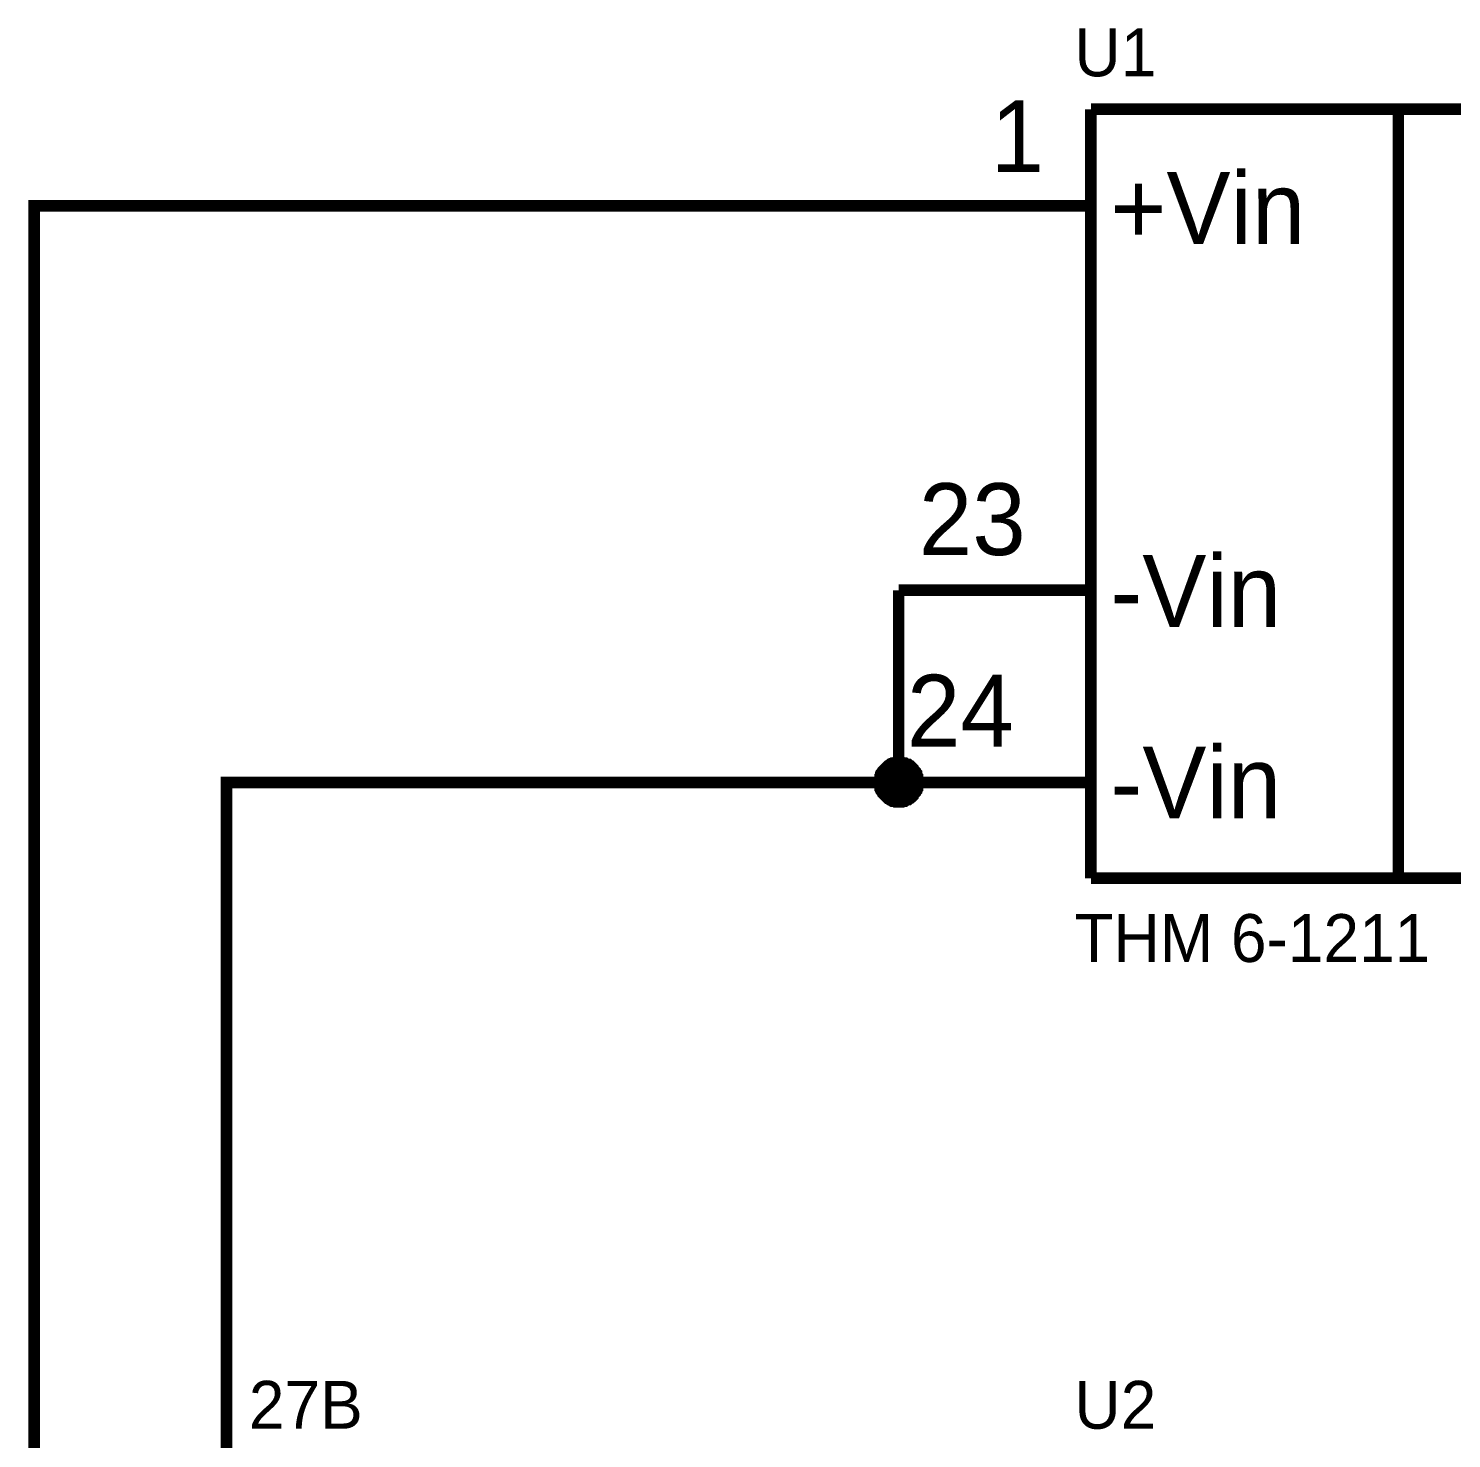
# Model space of a CAD drawing. Header units: millimetres. Extents: x 0 to 567, y 0 to 399.
# Drawn here: x 62.42 to 99.44, y 150.42 to 187.09 of the extents above; entities that cross this region are included whole.
import ezdxf

# ---------------------------------------------------------------- set-up
doc = ezdxf.new("R2010")
doc.units = ezdxf.units.MM
doc.layers.add('Sheet', color=255, linetype='Continuous')

msp = doc.modelspace()

# ---------------------------------------------------------------- linework, layer by layer
at = {"layer": 'Sheet'}
for points, const_width in [([(90.059, 184.992), (90.059, 164.991)], 0.3), ([(115.054, 184.992), (90.059, 184.992)], 0.3), ([(98.054, 184.992), (98.054, 164.991)], 0.3), ([(85.06, 182.482), (62.575, 182.482), (62.575, 147.5)], 0.3), ([(90.059, 182.482), (85.06, 182.482)], 0.3), ([(85.06, 172.482), (85.06, 167.481), (67.574, 167.481), (67.574, 142.499)], 0.3), ([(90.059, 172.482), (85.06, 172.482)], 0.3), ([(84.555, 167.481), (84.555, 167.501), (84.555, 167.54), (84.555, 167.559), (84.574, 167.579), (84.574, 167.618), (84.574, 167.637), (84.593, 167.656), (84.593, 167.695), (84.613, 167.715), (84.613, 167.734), (84.632, 167.754), (84.652, 167.773), (84.652, 167.793), (84.671, 167.812), (84.691, 167.832), (84.71, 167.851), (84.73, 167.871), (84.749, 167.89), (84.768, 167.909), (84.788, 167.909), (84.807, 167.929), (84.827, 167.948), (84.846, 167.948), (84.866, 167.968), (84.885, 167.968), (84.905, 167.987), (84.944, 167.987), (84.963, 167.987), (84.982, 168.007), (85.002, 168.007), (85.041, 168.007), (85.06, 168.007)], 0.3), ([(84.555, 167.481), (84.555, 167.501), (84.555, 167.54), (84.555, 167.559), (84.574, 167.579), (84.574, 167.618), (84.574, 167.637), (84.593, 167.656), (84.593, 167.695), (84.613, 167.715), (84.613, 167.734), (84.632, 167.754), (84.652, 167.773), (84.652, 167.793), (84.671, 167.812), (84.691, 167.832), (84.71, 167.851), (84.73, 167.871), (84.749, 167.89), (84.768, 167.909), (84.788, 167.909), (84.807, 167.929), (84.827, 167.948), (84.846, 167.948), (84.866, 167.968), (84.885, 167.968), (84.905, 167.987), (84.944, 167.987), (84.963, 167.987), (84.982, 168.007), (85.002, 168.007), (85.041, 168.007), (85.06, 168.007)], 0.3), ([(84.555, 167.481), (84.555, 167.501), (84.555, 167.54), (84.555, 167.559), (84.574, 167.579), (84.574, 167.618), (84.574, 167.637), (84.593, 167.656), (84.593, 167.695), (84.613, 167.715), (84.613, 167.734), (84.632, 167.754), (84.652, 167.773), (84.652, 167.793), (84.671, 167.812), (84.691, 167.832), (84.71, 167.851), (84.73, 167.871), (84.749, 167.89), (84.768, 167.909), (84.788, 167.909), (84.807, 167.929), (84.827, 167.948), (84.846, 167.948), (84.866, 167.968), (84.885, 167.968), (84.905, 167.987), (84.944, 167.987), (84.963, 167.987), (84.982, 168.007), (85.002, 168.007), (85.041, 168.007), (85.06, 168.007)], 0.3), ([(84.555, 167.481), (84.555, 167.501), (84.555, 167.54), (84.555, 167.559), (84.574, 167.579), (84.574, 167.618), (84.574, 167.637), (84.593, 167.656), (84.593, 167.695), (84.613, 167.715), (84.613, 167.734), (84.632, 167.754), (84.652, 167.773), (84.652, 167.793), (84.671, 167.812), (84.691, 167.832), (84.71, 167.851), (84.73, 167.871), (84.749, 167.89), (84.768, 167.909), (84.788, 167.909), (84.807, 167.929), (84.827, 167.948), (84.846, 167.948), (84.866, 167.968), (84.885, 167.968), (84.905, 167.987), (84.944, 167.987), (84.963, 167.987), (84.982, 168.007), (85.002, 168.007), (85.041, 168.007), (85.06, 168.007)], 0.3), ([(84.555, 167.481), (84.555, 167.501), (84.555, 167.54), (84.555, 167.559), (84.574, 167.579), (84.574, 167.618), (84.574, 167.637), (84.593, 167.656), (84.593, 167.695), (84.613, 167.715), (84.613, 167.734), (84.632, 167.754), (84.652, 167.773), (84.652, 167.793), (84.671, 167.812), (84.691, 167.832), (84.71, 167.851), (84.73, 167.871), (84.749, 167.89), (84.768, 167.909), (84.788, 167.909), (84.807, 167.929), (84.827, 167.948), (84.846, 167.948), (84.866, 167.968), (84.885, 167.968), (84.905, 167.987), (84.944, 167.987), (84.963, 167.987), (84.982, 168.007), (85.002, 168.007), (85.041, 168.007), (85.06, 168.007)], 0.3), ([(84.555, 167.481), (84.555, 167.501), (84.555, 167.54), (84.555, 167.559), (84.574, 167.579), (84.574, 167.618), (84.574, 167.637), (84.593, 167.656), (84.593, 167.695), (84.613, 167.715), (84.613, 167.734), (84.632, 167.754), (84.652, 167.773), (84.652, 167.793), (84.671, 167.812), (84.691, 167.832), (84.71, 167.851), (84.73, 167.871), (84.749, 167.89), (84.768, 167.909), (84.788, 167.909), (84.807, 167.929), (84.827, 167.948), (84.846, 167.948), (84.866, 167.968), (84.885, 167.968), (84.905, 167.987), (84.944, 167.987), (84.963, 167.987), (84.982, 168.007), (85.002, 168.007), (85.041, 168.007), (85.06, 168.007)], 0.0991), ([(84.555, 167.481), (84.555, 167.501), (84.555, 167.54), (84.555, 167.559), (84.574, 167.579), (84.574, 167.618), (84.574, 167.637), (84.593, 167.656), (84.593, 167.695), (84.613, 167.715), (84.613, 167.734), (84.632, 167.754), (84.652, 167.773), (84.652, 167.793), (84.671, 167.812), (84.691, 167.832), (84.71, 167.851), (84.73, 167.871), (84.749, 167.89), (84.768, 167.909), (84.788, 167.909), (84.807, 167.929), (84.827, 167.948), (84.846, 167.948), (84.866, 167.968), (84.885, 167.968), (84.905, 167.987), (84.944, 167.987), (84.963, 167.987), (84.982, 168.007), (85.002, 168.007), (85.041, 168.007), (85.06, 168.007)], 0.0991), ([(84.555, 167.481), (84.555, 167.501), (84.555, 167.54), (84.555, 167.559), (84.574, 167.579), (84.574, 167.618), (84.574, 167.637), (84.593, 167.656), (84.593, 167.695), (84.613, 167.715), (84.613, 167.734), (84.632, 167.754), (84.652, 167.773), (84.652, 167.793), (84.671, 167.812), (84.691, 167.832), (84.71, 167.851), (84.73, 167.871), (84.749, 167.89), (84.768, 167.909), (84.788, 167.909), (84.807, 167.929), (84.827, 167.948), (84.846, 167.948), (84.866, 167.968), (84.885, 167.968), (84.905, 167.987), (84.944, 167.987), (84.963, 167.987), (84.982, 168.007), (85.002, 168.007), (85.041, 168.007), (85.06, 168.007)], 0.0991), ([(84.555, 167.481), (84.555, 167.501), (84.555, 167.54), (84.555, 167.559), (84.574, 167.579), (84.574, 167.618), (84.574, 167.637), (84.593, 167.656), (84.593, 167.695), (84.613, 167.715), (84.613, 167.734), (84.632, 167.754), (84.652, 167.773), (84.652, 167.793), (84.671, 167.812), (84.691, 167.832), (84.71, 167.851), (84.73, 167.871), (84.749, 167.89), (84.768, 167.909), (84.788, 167.909), (84.807, 167.929), (84.827, 167.948), (84.846, 167.948), (84.866, 167.968), (84.885, 167.968), (84.905, 167.987), (84.944, 167.987), (84.963, 167.987), (84.982, 168.007), (85.002, 168.007), (85.041, 168.007), (85.06, 168.007)], 0.0991), ([(84.555, 167.481), (84.555, 167.501), (84.555, 167.54), (84.555, 167.559), (84.574, 167.579), (84.574, 167.618), (84.574, 167.637), (84.593, 167.656), (84.593, 167.695), (84.613, 167.715), (84.613, 167.734), (84.632, 167.754), (84.652, 167.773), (84.652, 167.793), (84.671, 167.812), (84.691, 167.832), (84.71, 167.851), (84.73, 167.871), (84.749, 167.89), (84.768, 167.909), (84.788, 167.909), (84.807, 167.929), (84.827, 167.948), (84.846, 167.948), (84.866, 167.968), (84.885, 167.968), (84.905, 167.987), (84.944, 167.987), (84.963, 167.987), (84.982, 168.007), (85.002, 168.007), (85.041, 168.007), (85.06, 168.007)], 0.0991), ([(85.06, 168.007), (85.06, 168.007)], 0.3), ([(85.06, 168.007), (85.08, 168.007), (85.119, 168.007), (85.138, 168.007), (85.158, 167.987), (85.196, 167.987), (85.216, 167.987), (85.235, 167.968), (85.255, 167.968), (85.294, 167.948), (85.313, 167.948), (85.333, 167.929), (85.352, 167.909), (85.371, 167.909), (85.391, 167.89), (85.41, 167.871), (85.43, 167.851), (85.43, 167.832), (85.449, 167.812), (85.469, 167.793), (85.488, 167.773), (85.488, 167.754), (85.508, 167.734), (85.527, 167.715), (85.527, 167.695), (85.527, 167.656), (85.547, 167.637), (85.547, 167.618), (85.547, 167.579), (85.566, 167.559), (85.566, 167.54), (85.566, 167.501), (85.566, 167.481)], 0.3), ([(85.06, 168.007), (85.06, 168.007)], 0.3), ([(85.06, 168.007), (85.08, 168.007), (85.119, 168.007), (85.138, 168.007), (85.158, 167.987), (85.196, 167.987), (85.216, 167.987), (85.235, 167.968), (85.255, 167.968), (85.294, 167.948), (85.313, 167.948), (85.333, 167.929), (85.352, 167.909), (85.371, 167.909), (85.391, 167.89), (85.41, 167.871), (85.43, 167.851), (85.43, 167.832), (85.449, 167.812), (85.469, 167.793), (85.488, 167.773), (85.488, 167.754), (85.508, 167.734), (85.527, 167.715), (85.527, 167.695), (85.527, 167.656), (85.547, 167.637), (85.547, 167.618), (85.547, 167.579), (85.566, 167.559), (85.566, 167.54), (85.566, 167.501), (85.566, 167.481)], 0.3), ([(85.06, 168.007), (85.06, 168.007)], 0.3), ([(85.06, 168.007), (85.08, 168.007), (85.119, 168.007), (85.138, 168.007), (85.158, 167.987), (85.196, 167.987), (85.216, 167.987), (85.235, 167.968), (85.255, 167.968), (85.294, 167.948), (85.313, 167.948), (85.333, 167.929), (85.352, 167.909), (85.371, 167.909), (85.391, 167.89), (85.41, 167.871), (85.43, 167.851), (85.43, 167.832), (85.449, 167.812), (85.469, 167.793), (85.488, 167.773), (85.488, 167.754), (85.508, 167.734), (85.527, 167.715), (85.527, 167.695), (85.527, 167.656), (85.547, 167.637), (85.547, 167.618), (85.547, 167.579), (85.566, 167.559), (85.566, 167.54), (85.566, 167.501), (85.566, 167.481)], 0.3), ([(85.06, 168.007), (85.06, 168.007)], 0.3), ([(85.06, 168.007), (85.08, 168.007), (85.119, 168.007), (85.138, 168.007), (85.158, 167.987), (85.196, 167.987), (85.216, 167.987), (85.235, 167.968), (85.255, 167.968), (85.294, 167.948), (85.313, 167.948), (85.333, 167.929), (85.352, 167.909), (85.371, 167.909), (85.391, 167.89), (85.41, 167.871), (85.43, 167.851), (85.43, 167.832), (85.449, 167.812), (85.469, 167.793), (85.488, 167.773), (85.488, 167.754), (85.508, 167.734), (85.527, 167.715), (85.527, 167.695), (85.527, 167.656), (85.547, 167.637), (85.547, 167.618), (85.547, 167.579), (85.566, 167.559), (85.566, 167.54), (85.566, 167.501), (85.566, 167.481)], 0.3), ([(85.06, 168.007), (85.06, 168.007)], 0.3), ([(85.06, 168.007), (85.08, 168.007), (85.119, 168.007), (85.138, 168.007), (85.158, 167.987), (85.196, 167.987), (85.216, 167.987), (85.235, 167.968), (85.255, 167.968), (85.294, 167.948), (85.313, 167.948), (85.333, 167.929), (85.352, 167.909), (85.371, 167.909), (85.391, 167.89), (85.41, 167.871), (85.43, 167.851), (85.43, 167.832), (85.449, 167.812), (85.469, 167.793), (85.488, 167.773), (85.488, 167.754), (85.508, 167.734), (85.527, 167.715), (85.527, 167.695), (85.527, 167.656), (85.547, 167.637), (85.547, 167.618), (85.547, 167.579), (85.566, 167.559), (85.566, 167.54), (85.566, 167.501), (85.566, 167.481)], 0.3), ([(85.06, 168.007), (85.06, 168.007)], 0.0991), ([(85.06, 168.007), (85.08, 168.007), (85.119, 168.007), (85.138, 168.007), (85.158, 167.987), (85.196, 167.987), (85.216, 167.987), (85.235, 167.968), (85.255, 167.968), (85.294, 167.948), (85.313, 167.948), (85.333, 167.929), (85.352, 167.909), (85.371, 167.909), (85.391, 167.89), (85.41, 167.871), (85.43, 167.851), (85.43, 167.832), (85.449, 167.812), (85.469, 167.793), (85.488, 167.773), (85.488, 167.754), (85.508, 167.734), (85.527, 167.715), (85.527, 167.695), (85.527, 167.656), (85.547, 167.637), (85.547, 167.618), (85.547, 167.579), (85.566, 167.559), (85.566, 167.54), (85.566, 167.501), (85.566, 167.481)], 0.0991), ([(85.06, 168.007), (85.06, 168.007)], 0.0991), ([(85.06, 168.007), (85.08, 168.007), (85.119, 168.007), (85.138, 168.007), (85.158, 167.987), (85.196, 167.987), (85.216, 167.987), (85.235, 167.968), (85.255, 167.968), (85.294, 167.948), (85.313, 167.948), (85.333, 167.929), (85.352, 167.909), (85.371, 167.909), (85.391, 167.89), (85.41, 167.871), (85.43, 167.851), (85.43, 167.832), (85.449, 167.812), (85.469, 167.793), (85.488, 167.773), (85.488, 167.754), (85.508, 167.734), (85.527, 167.715), (85.527, 167.695), (85.527, 167.656), (85.547, 167.637), (85.547, 167.618), (85.547, 167.579), (85.566, 167.559), (85.566, 167.54), (85.566, 167.501), (85.566, 167.481)], 0.0991), ([(85.06, 168.007), (85.06, 168.007)], 0.0991), ([(85.06, 168.007), (85.08, 168.007), (85.119, 168.007), (85.138, 168.007), (85.158, 167.987), (85.196, 167.987), (85.216, 167.987), (85.235, 167.968), (85.255, 167.968), (85.294, 167.948), (85.313, 167.948), (85.333, 167.929), (85.352, 167.909), (85.371, 167.909), (85.391, 167.89), (85.41, 167.871), (85.43, 167.851), (85.43, 167.832), (85.449, 167.812), (85.469, 167.793), (85.488, 167.773), (85.488, 167.754), (85.508, 167.734), (85.527, 167.715), (85.527, 167.695), (85.527, 167.656), (85.547, 167.637), (85.547, 167.618), (85.547, 167.579), (85.566, 167.559), (85.566, 167.54), (85.566, 167.501), (85.566, 167.481)], 0.0991), ([(85.06, 168.007), (85.06, 168.007)], 0.0991), ([(85.06, 168.007), (85.08, 168.007), (85.119, 168.007), (85.138, 168.007), (85.158, 167.987), (85.196, 167.987), (85.216, 167.987), (85.235, 167.968), (85.255, 167.968), (85.294, 167.948), (85.313, 167.948), (85.333, 167.929), (85.352, 167.909), (85.371, 167.909), (85.391, 167.89), (85.41, 167.871), (85.43, 167.851), (85.43, 167.832), (85.449, 167.812), (85.469, 167.793), (85.488, 167.773), (85.488, 167.754), (85.508, 167.734), (85.527, 167.715), (85.527, 167.695), (85.527, 167.656), (85.547, 167.637), (85.547, 167.618), (85.547, 167.579), (85.566, 167.559), (85.566, 167.54), (85.566, 167.501), (85.566, 167.481)], 0.0991), ([(85.06, 168.007), (85.06, 168.007)], 0.0991), ([(85.06, 168.007), (85.08, 168.007), (85.119, 168.007), (85.138, 168.007), (85.158, 167.987), (85.196, 167.987), (85.216, 167.987), (85.235, 167.968), (85.255, 167.968), (85.294, 167.948), (85.313, 167.948), (85.333, 167.929), (85.352, 167.909), (85.371, 167.909), (85.391, 167.89), (85.41, 167.871), (85.43, 167.851), (85.43, 167.832), (85.449, 167.812), (85.469, 167.793), (85.488, 167.773), (85.488, 167.754), (85.508, 167.734), (85.527, 167.715), (85.527, 167.695), (85.527, 167.656), (85.547, 167.637), (85.547, 167.618), (85.547, 167.579), (85.566, 167.559), (85.566, 167.54), (85.566, 167.501), (85.566, 167.481)], 0.0991), ([(85.06, 166.976), (85.041, 166.976), (85.002, 166.976), (84.982, 166.976), (84.963, 166.995), (84.944, 166.995), (84.905, 166.995), (84.885, 167.014), (84.866, 167.014), (84.846, 167.034), (84.827, 167.034), (84.807, 167.053), (84.788, 167.073), (84.768, 167.073), (84.749, 167.092), (84.73, 167.112), (84.71, 167.131), (84.691, 167.151), (84.671, 167.17), (84.652, 167.19), (84.652, 167.209), (84.632, 167.228), (84.613, 167.248), (84.613, 167.267), (84.593, 167.287), (84.593, 167.306), (84.574, 167.326), (84.574, 167.365), (84.574, 167.384), (84.555, 167.404), (84.555, 167.423), (84.555, 167.462), (84.555, 167.481)], 0.3), ([(84.555, 167.481), (84.555, 167.481)], 0.3), ([(85.06, 166.976), (85.041, 166.976), (85.002, 166.976), (84.982, 166.976), (84.963, 166.995), (84.944, 166.995), (84.905, 166.995), (84.885, 167.014), (84.866, 167.014), (84.846, 167.034), (84.827, 167.034), (84.807, 167.053), (84.788, 167.073), (84.768, 167.073), (84.749, 167.092), (84.73, 167.112), (84.71, 167.131), (84.691, 167.151), (84.671, 167.17), (84.652, 167.19), (84.652, 167.209), (84.632, 167.228), (84.613, 167.248), (84.613, 167.267), (84.593, 167.287), (84.593, 167.306), (84.574, 167.326), (84.574, 167.365), (84.574, 167.384), (84.555, 167.404), (84.555, 167.423), (84.555, 167.462), (84.555, 167.481)], 0.3), ([(84.555, 167.481), (84.555, 167.481)], 0.3), ([(85.06, 166.976), (85.041, 166.976), (85.002, 166.976), (84.982, 166.976), (84.963, 166.995), (84.944, 166.995), (84.905, 166.995), (84.885, 167.014), (84.866, 167.014), (84.846, 167.034), (84.827, 167.034), (84.807, 167.053), (84.788, 167.073), (84.768, 167.073), (84.749, 167.092), (84.73, 167.112), (84.71, 167.131), (84.691, 167.151), (84.671, 167.17), (84.652, 167.19), (84.652, 167.209), (84.632, 167.228), (84.613, 167.248), (84.613, 167.267), (84.593, 167.287), (84.593, 167.306), (84.574, 167.326), (84.574, 167.365), (84.574, 167.384), (84.555, 167.404), (84.555, 167.423), (84.555, 167.462), (84.555, 167.481)], 0.3), ([(84.555, 167.481), (84.555, 167.481)], 0.3), ([(85.06, 166.976), (85.041, 166.976), (85.002, 166.976), (84.982, 166.976), (84.963, 166.995), (84.944, 166.995), (84.905, 166.995), (84.885, 167.014), (84.866, 167.014), (84.846, 167.034), (84.827, 167.034), (84.807, 167.053), (84.788, 167.073), (84.768, 167.073), (84.749, 167.092), (84.73, 167.112), (84.71, 167.131), (84.691, 167.151), (84.671, 167.17), (84.652, 167.19), (84.652, 167.209), (84.632, 167.228), (84.613, 167.248), (84.613, 167.267), (84.593, 167.287), (84.593, 167.306), (84.574, 167.326), (84.574, 167.365), (84.574, 167.384), (84.555, 167.404), (84.555, 167.423), (84.555, 167.462), (84.555, 167.481)], 0.3), ([(84.555, 167.481), (84.555, 167.481)], 0.3), ([(85.06, 166.976), (85.041, 166.976), (85.002, 166.976), (84.982, 166.976), (84.963, 166.995), (84.944, 166.995), (84.905, 166.995), (84.885, 167.014), (84.866, 167.014), (84.846, 167.034), (84.827, 167.034), (84.807, 167.053), (84.788, 167.073), (84.768, 167.073), (84.749, 167.092), (84.73, 167.112), (84.71, 167.131), (84.691, 167.151), (84.671, 167.17), (84.652, 167.19), (84.652, 167.209), (84.632, 167.228), (84.613, 167.248), (84.613, 167.267), (84.593, 167.287), (84.593, 167.306), (84.574, 167.326), (84.574, 167.365), (84.574, 167.384), (84.555, 167.404), (84.555, 167.423), (84.555, 167.462), (84.555, 167.481)], 0.3), ([(84.555, 167.481), (84.555, 167.481)], 0.3), ([(85.06, 166.976), (85.041, 166.976), (85.002, 166.976), (84.982, 166.976), (84.963, 166.995), (84.944, 166.995), (84.905, 166.995), (84.885, 167.014), (84.866, 167.014), (84.846, 167.034), (84.827, 167.034), (84.807, 167.053), (84.788, 167.073), (84.768, 167.073), (84.749, 167.092), (84.73, 167.112), (84.71, 167.131), (84.691, 167.151), (84.671, 167.17), (84.652, 167.19), (84.652, 167.209), (84.632, 167.228), (84.613, 167.248), (84.613, 167.267), (84.593, 167.287), (84.593, 167.306), (84.574, 167.326), (84.574, 167.365), (84.574, 167.384), (84.555, 167.404), (84.555, 167.423), (84.555, 167.462), (84.555, 167.481)], 0.0991), ([(84.555, 167.481), (84.555, 167.481)], 0.0991), ([(85.06, 166.976), (85.041, 166.976), (85.002, 166.976), (84.982, 166.976), (84.963, 166.995), (84.944, 166.995), (84.905, 166.995), (84.885, 167.014), (84.866, 167.014), (84.846, 167.034), (84.827, 167.034), (84.807, 167.053), (84.788, 167.073), (84.768, 167.073), (84.749, 167.092), (84.73, 167.112), (84.71, 167.131), (84.691, 167.151), (84.671, 167.17), (84.652, 167.19), (84.652, 167.209), (84.632, 167.228), (84.613, 167.248), (84.613, 167.267), (84.593, 167.287), (84.593, 167.306), (84.574, 167.326), (84.574, 167.365), (84.574, 167.384), (84.555, 167.404), (84.555, 167.423), (84.555, 167.462), (84.555, 167.481)], 0.0991), ([(84.555, 167.481), (84.555, 167.481)], 0.0991), ([(85.06, 166.976), (85.041, 166.976), (85.002, 166.976), (84.982, 166.976), (84.963, 166.995), (84.944, 166.995), (84.905, 166.995), (84.885, 167.014), (84.866, 167.014), (84.846, 167.034), (84.827, 167.034), (84.807, 167.053), (84.788, 167.073), (84.768, 167.073), (84.749, 167.092), (84.73, 167.112), (84.71, 167.131), (84.691, 167.151), (84.671, 167.17), (84.652, 167.19), (84.652, 167.209), (84.632, 167.228), (84.613, 167.248), (84.613, 167.267), (84.593, 167.287), (84.593, 167.306), (84.574, 167.326), (84.574, 167.365), (84.574, 167.384), (84.555, 167.404), (84.555, 167.423), (84.555, 167.462), (84.555, 167.481)], 0.0991), ([(84.555, 167.481), (84.555, 167.481)], 0.0991), ([(85.06, 166.976), (85.041, 166.976), (85.002, 166.976), (84.982, 166.976), (84.963, 166.995), (84.944, 166.995), (84.905, 166.995), (84.885, 167.014), (84.866, 167.014), (84.846, 167.034), (84.827, 167.034), (84.807, 167.053), (84.788, 167.073), (84.768, 167.073), (84.749, 167.092), (84.73, 167.112), (84.71, 167.131), (84.691, 167.151), (84.671, 167.17), (84.652, 167.19), (84.652, 167.209), (84.632, 167.228), (84.613, 167.248), (84.613, 167.267), (84.593, 167.287), (84.593, 167.306), (84.574, 167.326), (84.574, 167.365), (84.574, 167.384), (84.555, 167.404), (84.555, 167.423), (84.555, 167.462), (84.555, 167.481)], 0.0991), ([(84.555, 167.481), (84.555, 167.481)], 0.0991), ([(85.06, 166.976), (85.041, 166.976), (85.002, 166.976), (84.982, 166.976), (84.963, 166.995), (84.944, 166.995), (84.905, 166.995), (84.885, 167.014), (84.866, 167.014), (84.846, 167.034), (84.827, 167.034), (84.807, 167.053), (84.788, 167.073), (84.768, 167.073), (84.749, 167.092), (84.73, 167.112), (84.71, 167.131), (84.691, 167.151), (84.671, 167.17), (84.652, 167.19), (84.652, 167.209), (84.632, 167.228), (84.613, 167.248), (84.613, 167.267), (84.593, 167.287), (84.593, 167.306), (84.574, 167.326), (84.574, 167.365), (84.574, 167.384), (84.555, 167.404), (84.555, 167.423), (84.555, 167.462), (84.555, 167.481)], 0.0991), ([(84.555, 167.481), (84.555, 167.481)], 0.0991), ([(85.566, 167.481), (85.566, 167.462), (85.566, 167.423), (85.566, 167.404), (85.547, 167.384), (85.547, 167.365), (85.547, 167.326), (85.527, 167.306), (85.527, 167.287), (85.527, 167.267), (85.508, 167.248), (85.488, 167.228), (85.488, 167.209), (85.469, 167.19), (85.449, 167.17), (85.43, 167.151), (85.43, 167.131), (85.41, 167.112), (85.391, 167.092), (85.371, 167.073), (85.352, 167.073), (85.333, 167.053), (85.313, 167.034), (85.294, 167.034), (85.255, 167.014), (85.235, 167.014), (85.216, 166.995), (85.196, 166.995), (85.158, 166.995), (85.138, 166.976), (85.119, 166.976), (85.08, 166.976), (85.06, 166.976)], 0.3), ([(90.059, 167.481), (85.06, 167.481)], 0.3), ([(85.566, 167.481), (85.566, 167.462), (85.566, 167.423), (85.566, 167.404), (85.547, 167.384), (85.547, 167.365), (85.547, 167.326), (85.527, 167.306), (85.527, 167.287), (85.527, 167.267), (85.508, 167.248), (85.488, 167.228), (85.488, 167.209), (85.469, 167.19), (85.449, 167.17), (85.43, 167.151), (85.43, 167.131), (85.41, 167.112), (85.391, 167.092), (85.371, 167.073), (85.352, 167.073), (85.333, 167.053), (85.313, 167.034), (85.294, 167.034), (85.255, 167.014), (85.235, 167.014), (85.216, 166.995), (85.196, 166.995), (85.158, 166.995), (85.138, 166.976), (85.119, 166.976), (85.08, 166.976), (85.06, 166.976)], 0.3), ([(85.566, 167.481), (85.566, 167.462), (85.566, 167.423), (85.566, 167.404), (85.547, 167.384), (85.547, 167.365), (85.547, 167.326), (85.527, 167.306), (85.527, 167.287), (85.527, 167.267), (85.508, 167.248), (85.488, 167.228), (85.488, 167.209), (85.469, 167.19), (85.449, 167.17), (85.43, 167.151), (85.43, 167.131), (85.41, 167.112), (85.391, 167.092), (85.371, 167.073), (85.352, 167.073), (85.333, 167.053), (85.313, 167.034), (85.294, 167.034), (85.255, 167.014), (85.235, 167.014), (85.216, 166.995), (85.196, 166.995), (85.158, 166.995), (85.138, 166.976), (85.119, 166.976), (85.08, 166.976), (85.06, 166.976)], 0.3), ([(85.566, 167.481), (85.566, 167.462), (85.566, 167.423), (85.566, 167.404), (85.547, 167.384), (85.547, 167.365), (85.547, 167.326), (85.527, 167.306), (85.527, 167.287), (85.527, 167.267), (85.508, 167.248), (85.488, 167.228), (85.488, 167.209), (85.469, 167.19), (85.449, 167.17), (85.43, 167.151), (85.43, 167.131), (85.41, 167.112), (85.391, 167.092), (85.371, 167.073), (85.352, 167.073), (85.333, 167.053), (85.313, 167.034), (85.294, 167.034), (85.255, 167.014), (85.235, 167.014), (85.216, 166.995), (85.196, 166.995), (85.158, 166.995), (85.138, 166.976), (85.119, 166.976), (85.08, 166.976), (85.06, 166.976)], 0.3), ([(85.566, 167.481), (85.566, 167.462), (85.566, 167.423), (85.566, 167.404), (85.547, 167.384), (85.547, 167.365), (85.547, 167.326), (85.527, 167.306), (85.527, 167.287), (85.527, 167.267), (85.508, 167.248), (85.488, 167.228), (85.488, 167.209), (85.469, 167.19), (85.449, 167.17), (85.43, 167.151), (85.43, 167.131), (85.41, 167.112), (85.391, 167.092), (85.371, 167.073), (85.352, 167.073), (85.333, 167.053), (85.313, 167.034), (85.294, 167.034), (85.255, 167.014), (85.235, 167.014), (85.216, 166.995), (85.196, 166.995), (85.158, 166.995), (85.138, 166.976), (85.119, 166.976), (85.08, 166.976), (85.06, 166.976)], 0.3), ([(85.566, 167.481), (85.566, 167.462), (85.566, 167.423), (85.566, 167.404), (85.547, 167.384), (85.547, 167.365), (85.547, 167.326), (85.527, 167.306), (85.527, 167.287), (85.527, 167.267), (85.508, 167.248), (85.488, 167.228), (85.488, 167.209), (85.469, 167.19), (85.449, 167.17), (85.43, 167.151), (85.43, 167.131), (85.41, 167.112), (85.391, 167.092), (85.371, 167.073), (85.352, 167.073), (85.333, 167.053), (85.313, 167.034), (85.294, 167.034), (85.255, 167.014), (85.235, 167.014), (85.216, 166.995), (85.196, 166.995), (85.158, 166.995), (85.138, 166.976), (85.119, 166.976), (85.08, 166.976), (85.06, 166.976)], 0.0991), ([(85.566, 167.481), (85.566, 167.462), (85.566, 167.423), (85.566, 167.404), (85.547, 167.384), (85.547, 167.365), (85.547, 167.326), (85.527, 167.306), (85.527, 167.287), (85.527, 167.267), (85.508, 167.248), (85.488, 167.228), (85.488, 167.209), (85.469, 167.19), (85.449, 167.17), (85.43, 167.151), (85.43, 167.131), (85.41, 167.112), (85.391, 167.092), (85.371, 167.073), (85.352, 167.073), (85.333, 167.053), (85.313, 167.034), (85.294, 167.034), (85.255, 167.014), (85.235, 167.014), (85.216, 166.995), (85.196, 166.995), (85.158, 166.995), (85.138, 166.976), (85.119, 166.976), (85.08, 166.976), (85.06, 166.976)], 0.0991), ([(85.566, 167.481), (85.566, 167.462), (85.566, 167.423), (85.566, 167.404), (85.547, 167.384), (85.547, 167.365), (85.547, 167.326), (85.527, 167.306), (85.527, 167.287), (85.527, 167.267), (85.508, 167.248), (85.488, 167.228), (85.488, 167.209), (85.469, 167.19), (85.449, 167.17), (85.43, 167.151), (85.43, 167.131), (85.41, 167.112), (85.391, 167.092), (85.371, 167.073), (85.352, 167.073), (85.333, 167.053), (85.313, 167.034), (85.294, 167.034), (85.255, 167.014), (85.235, 167.014), (85.216, 166.995), (85.196, 166.995), (85.158, 166.995), (85.138, 166.976), (85.119, 166.976), (85.08, 166.976), (85.06, 166.976)], 0.0991), ([(85.566, 167.481), (85.566, 167.462), (85.566, 167.423), (85.566, 167.404), (85.547, 167.384), (85.547, 167.365), (85.547, 167.326), (85.527, 167.306), (85.527, 167.287), (85.527, 167.267), (85.508, 167.248), (85.488, 167.228), (85.488, 167.209), (85.469, 167.19), (85.449, 167.17), (85.43, 167.151), (85.43, 167.131), (85.41, 167.112), (85.391, 167.092), (85.371, 167.073), (85.352, 167.073), (85.333, 167.053), (85.313, 167.034), (85.294, 167.034), (85.255, 167.014), (85.235, 167.014), (85.216, 166.995), (85.196, 166.995), (85.158, 166.995), (85.138, 166.976), (85.119, 166.976), (85.08, 166.976), (85.06, 166.976)], 0.0991), ([(85.566, 167.481), (85.566, 167.462), (85.566, 167.423), (85.566, 167.404), (85.547, 167.384), (85.547, 167.365), (85.547, 167.326), (85.527, 167.306), (85.527, 167.287), (85.527, 167.267), (85.508, 167.248), (85.488, 167.228), (85.488, 167.209), (85.469, 167.19), (85.449, 167.17), (85.43, 167.151), (85.43, 167.131), (85.41, 167.112), (85.391, 167.092), (85.371, 167.073), (85.352, 167.073), (85.333, 167.053), (85.313, 167.034), (85.294, 167.034), (85.255, 167.014), (85.235, 167.014), (85.216, 166.995), (85.196, 166.995), (85.158, 166.995), (85.138, 166.976), (85.119, 166.976), (85.08, 166.976), (85.06, 166.976)], 0.0991), ([(85.566, 167.481), (85.566, 167.481), (85.566, 167.481), (85.566, 167.481), (85.566, 167.481), (85.566, 167.481), (85.566, 167.481), (85.566, 167.481), (85.566, 167.481), (85.566, 167.481), (85.566, 167.481), (85.566, 167.481), (85.566, 167.481), (85.566, 167.481), (85.566, 167.481), (85.566, 167.481), (85.566, 167.481), (85.566, 167.481), (85.566, 167.481), (85.566, 167.481), (85.566, 167.481), (85.566, 167.481), (85.566, 167.481), (85.566, 167.481), (85.566, 167.481), (85.566, 167.481), (85.566, 167.481), (85.566, 167.481), (85.566, 167.481), (85.566, 167.481), (85.566, 167.481), (85.566, 167.481), (85.566, 167.481)], 0.3), ([(85.566, 167.481), (85.566, 167.481)], 0.3), ([(85.566, 167.481), (85.566, 167.481), (85.566, 167.481), (85.566, 167.481), (85.566, 167.481), (85.566, 167.481), (85.566, 167.481), (85.566, 167.481), (85.566, 167.481), (85.566, 167.481), (85.566, 167.481), (85.566, 167.481), (85.566, 167.481), (85.566, 167.481), (85.566, 167.481), (85.566, 167.481), (85.566, 167.481), (85.566, 167.481), (85.566, 167.481), (85.566, 167.481), (85.566, 167.481), (85.566, 167.481), (85.566, 167.481), (85.566, 167.481), (85.566, 167.481), (85.566, 167.481), (85.566, 167.481), (85.566, 167.481), (85.566, 167.481), (85.566, 167.481), (85.566, 167.481), (85.566, 167.481), (85.566, 167.481)], 0.3), ([(85.566, 167.481), (85.566, 167.481)], 0.3), ([(85.566, 167.481), (85.566, 167.481), (85.566, 167.481), (85.566, 167.481), (85.566, 167.481), (85.566, 167.481), (85.566, 167.481), (85.566, 167.481), (85.566, 167.481), (85.566, 167.481), (85.566, 167.481), (85.566, 167.481), (85.566, 167.481), (85.566, 167.481), (85.566, 167.481), (85.566, 167.481), (85.566, 167.481), (85.566, 167.481), (85.566, 167.481), (85.566, 167.481), (85.566, 167.481), (85.566, 167.481), (85.566, 167.481), (85.566, 167.481), (85.566, 167.481), (85.566, 167.481), (85.566, 167.481), (85.566, 167.481), (85.566, 167.481), (85.566, 167.481), (85.566, 167.481), (85.566, 167.481), (85.566, 167.481)], 0.3), ([(85.566, 167.481), (85.566, 167.481)], 0.3), ([(85.566, 167.481), (85.566, 167.481), (85.566, 167.481), (85.566, 167.481), (85.566, 167.481), (85.566, 167.481), (85.566, 167.481), (85.566, 167.481), (85.566, 167.481), (85.566, 167.481), (85.566, 167.481), (85.566, 167.481), (85.566, 167.481), (85.566, 167.481), (85.566, 167.481), (85.566, 167.481), (85.566, 167.481), (85.566, 167.481), (85.566, 167.481), (85.566, 167.481), (85.566, 167.481), (85.566, 167.481), (85.566, 167.481), (85.566, 167.481), (85.566, 167.481), (85.566, 167.481), (85.566, 167.481), (85.566, 167.481), (85.566, 167.481), (85.566, 167.481), (85.566, 167.481), (85.566, 167.481), (85.566, 167.481)], 0.3), ([(85.566, 167.481), (85.566, 167.481)], 0.3), ([(85.566, 167.481), (85.566, 167.481), (85.566, 167.481), (85.566, 167.481), (85.566, 167.481), (85.566, 167.481), (85.566, 167.481), (85.566, 167.481), (85.566, 167.481), (85.566, 167.481), (85.566, 167.481), (85.566, 167.481), (85.566, 167.481), (85.566, 167.481), (85.566, 167.481), (85.566, 167.481), (85.566, 167.481), (85.566, 167.481), (85.566, 167.481), (85.566, 167.481), (85.566, 167.481), (85.566, 167.481), (85.566, 167.481), (85.566, 167.481), (85.566, 167.481), (85.566, 167.481), (85.566, 167.481), (85.566, 167.481), (85.566, 167.481), (85.566, 167.481), (85.566, 167.481), (85.566, 167.481), (85.566, 167.481)], 0.3), ([(85.566, 167.481), (85.566, 167.481)], 0.3), ([(85.566, 167.481), (85.566, 167.481), (85.566, 167.481), (85.566, 167.481), (85.566, 167.481), (85.566, 167.481), (85.566, 167.481), (85.566, 167.481), (85.566, 167.481), (85.566, 167.481), (85.566, 167.481), (85.566, 167.481), (85.566, 167.481), (85.566, 167.481), (85.566, 167.481), (85.566, 167.481), (85.566, 167.481), (85.566, 167.481), (85.566, 167.481), (85.566, 167.481), (85.566, 167.481), (85.566, 167.481), (85.566, 167.481), (85.566, 167.481), (85.566, 167.481), (85.566, 167.481), (85.566, 167.481), (85.566, 167.481), (85.566, 167.481), (85.566, 167.481), (85.566, 167.481), (85.566, 167.481), (85.566, 167.481)], 0.0991), ([(85.566, 167.481), (85.566, 167.481)], 0.0991), ([(85.566, 167.481), (85.566, 167.481), (85.566, 167.481), (85.566, 167.481), (85.566, 167.481), (85.566, 167.481), (85.566, 167.481), (85.566, 167.481), (85.566, 167.481), (85.566, 167.481), (85.566, 167.481), (85.566, 167.481), (85.566, 167.481), (85.566, 167.481), (85.566, 167.481), (85.566, 167.481), (85.566, 167.481), (85.566, 167.481), (85.566, 167.481), (85.566, 167.481), (85.566, 167.481), (85.566, 167.481), (85.566, 167.481), (85.566, 167.481), (85.566, 167.481), (85.566, 167.481), (85.566, 167.481), (85.566, 167.481), (85.566, 167.481), (85.566, 167.481), (85.566, 167.481), (85.566, 167.481), (85.566, 167.481)], 0.0991), ([(85.566, 167.481), (85.566, 167.481)], 0.0991), ([(85.566, 167.481), (85.566, 167.481), (85.566, 167.481), (85.566, 167.481), (85.566, 167.481), (85.566, 167.481), (85.566, 167.481), (85.566, 167.481), (85.566, 167.481), (85.566, 167.481), (85.566, 167.481), (85.566, 167.481), (85.566, 167.481), (85.566, 167.481), (85.566, 167.481), (85.566, 167.481), (85.566, 167.481), (85.566, 167.481), (85.566, 167.481), (85.566, 167.481), (85.566, 167.481), (85.566, 167.481), (85.566, 167.481), (85.566, 167.481), (85.566, 167.481), (85.566, 167.481), (85.566, 167.481), (85.566, 167.481), (85.566, 167.481), (85.566, 167.481), (85.566, 167.481), (85.566, 167.481), (85.566, 167.481)], 0.0991), ([(85.566, 167.481), (85.566, 167.481)], 0.0991), ([(85.566, 167.481), (85.566, 167.481), (85.566, 167.481), (85.566, 167.481), (85.566, 167.481), (85.566, 167.481), (85.566, 167.481), (85.566, 167.481), (85.566, 167.481), (85.566, 167.481), (85.566, 167.481), (85.566, 167.481), (85.566, 167.481), (85.566, 167.481), (85.566, 167.481), (85.566, 167.481), (85.566, 167.481), (85.566, 167.481), (85.566, 167.481), (85.566, 167.481), (85.566, 167.481), (85.566, 167.481), (85.566, 167.481), (85.566, 167.481), (85.566, 167.481), (85.566, 167.481), (85.566, 167.481), (85.566, 167.481), (85.566, 167.481), (85.566, 167.481), (85.566, 167.481), (85.566, 167.481), (85.566, 167.481)], 0.0991), ([(85.566, 167.481), (85.566, 167.481)], 0.0991), ([(85.566, 167.481), (85.566, 167.481), (85.566, 167.481), (85.566, 167.481), (85.566, 167.481), (85.566, 167.481), (85.566, 167.481), (85.566, 167.481), (85.566, 167.481), (85.566, 167.481), (85.566, 167.481), (85.566, 167.481), (85.566, 167.481), (85.566, 167.481), (85.566, 167.481), (85.566, 167.481), (85.566, 167.481), (85.566, 167.481), (85.566, 167.481), (85.566, 167.481), (85.566, 167.481), (85.566, 167.481), (85.566, 167.481), (85.566, 167.481), (85.566, 167.481), (85.566, 167.481), (85.566, 167.481), (85.566, 167.481), (85.566, 167.481), (85.566, 167.481), (85.566, 167.481), (85.566, 167.481), (85.566, 167.481)], 0.0991), ([(85.566, 167.481), (85.566, 167.481)], 0.0991), ([(90.059, 164.991), (115.054, 164.991)], 0.3)]:
    msp.add_lwpolyline(points, dxfattribs=dict(at, const_width=const_width))
at = {"layer": 'Sheet', "const_width": 0.508}
msp.add_lwpolyline([(84.746, 167.5, 1), (85.254, 167.5, 1)], format="xyb", close=True, dxfattribs=at)

# ---------------------------------------------------------------- texts
at = {"layer": 'Sheet'}
for s, height, p in [('U1', 1.2452, (89.631, 185.848)), ('1', 1.868, (87.453, 183.358)), ('+Vin', 1.8678, (90.565, 181.49)), ('23', 1.8678, (85.585, 173.396)), ('-Vin', 1.8678, (90.565, 171.528)), ('24', 1.8678, (85.274, 168.415)), ('-Vin', 1.8678, (90.565, 166.547)), ('THM 6-1211', 1.2452, (89.631, 162.812)), ('27В', 1.2452, (68.157, 150.671)), ('U2', 1.2452, (89.631, 150.671))]:
    msp.add_text(s, height=height, dxfattribs=at).set_placement(p)

doc.saveas('drawing.dxf')
